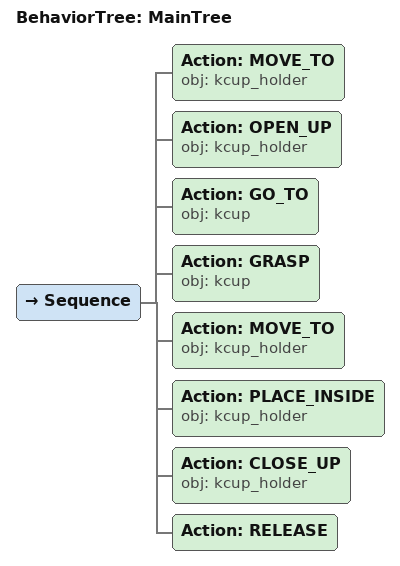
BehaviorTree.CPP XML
<root main_tree_to_execute="MainTree">
  <BehaviorTree ID="MainTree">
    <Sequence>
      <!-- Move to kcup_holder -->
      <Action ID="MOVE_TO" obj="kcup_holder" />
      <!-- Open up kcup_holder -->
      <Action ID="OPEN_UP" obj="kcup_holder" />
      <!-- Go to kcup -->
      <Action ID="GO_TO" obj="kcup" />
      <!-- Grasp kcup -->
      <Action ID="GRASP" obj="kcup" />
      <!-- Move to kcup_holder -->
      <Action ID="MOVE_TO" obj="kcup_holder" />
      <!-- Place inside kcup_holder -->
      <Action ID="PLACE_INSIDE" obj="kcup_holder" />
      <!-- Close up kcup_holder -->
      <Action ID="CLOSE_UP" obj="kcup_holder" />
      <!-- Release -->
      <Action ID="RELEASE" />
    </Sequence>
  </BehaviorTree>
</root>
